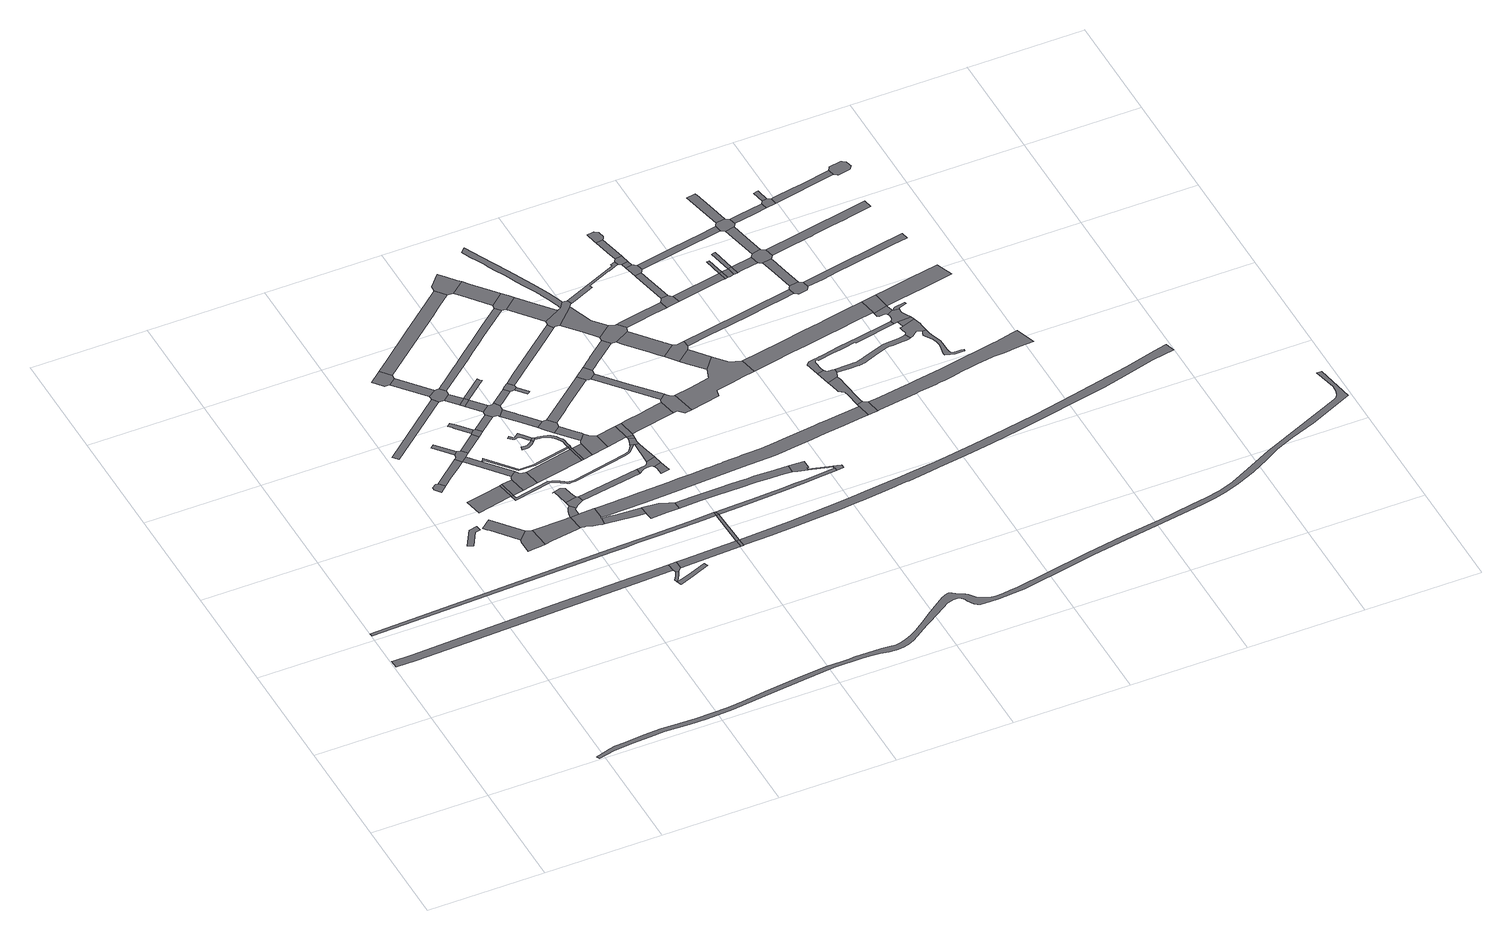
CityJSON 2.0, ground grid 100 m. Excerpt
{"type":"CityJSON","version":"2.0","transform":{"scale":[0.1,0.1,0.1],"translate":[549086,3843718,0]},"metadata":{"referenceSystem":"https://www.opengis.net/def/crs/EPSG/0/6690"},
"CityObjects":{
"road1":{"type":"Road","attributes":{"RoadStructureAttribute.sectionType":"1"},"geometry":[{"type":"MultiSurface","lod":"1","boundaries":[[[0,1,2,3,4,5,6,7,8,9,10,11,12,13,14]]]}]},
"road2":{"type":"Road","geometry":[{"type":"MultiSurface","lod":"1","boundaries":[[[15,16,17,18,19,20]]]}]},
"road3":{"type":"Road","attributes":{"RoadStructureAttribute.sectionType":"1"},"geometry":[{"type":"MultiSurface","lod":"1","boundaries":[[[21,22,23,24,25,26,27,28,29,30,31,32,33]]]}]},
"road4":{"type":"Road","geometry":[{"type":"MultiSurface","lod":"1","boundaries":[[[34,35,36,37,38,39]]]}]},
"road5":{"type":"Road","attributes":{"RoadStructureAttribute.sectionType":"1"},"geometry":[{"type":"MultiSurface","lod":"1","boundaries":[[[40,41,42,43,44,45]]]}]},
"road6":{"type":"Road","geometry":[{"type":"MultiSurface","lod":"1","boundaries":[[[46,45,44,47,48,49,50,51,52,53]]]}]},
"road7":{"type":"Road","attributes":{"RoadStructureAttribute.sectionType":"1"},"geometry":[{"type":"MultiSurface","lod":"1","boundaries":[[[54,39,38,55,56,57,58,59]]]}]},
"road8":{"type":"Road","attributes":{"RoadStructureAttribute.sectionType":"1"},"geometry":[{"type":"MultiSurface","lod":"1","boundaries":[[[60,61,62,63,64,65]]]}]},
"road9":{"type":"Road","attributes":{"RoadStructureAttribute.sectionType":"1"},"geometry":[{"type":"MultiSurface","lod":"1","boundaries":[[[66,67,68,69,70]]]}]},
"road10":{"type":"Road","geometry":[{"type":"MultiSurface","lod":"1","boundaries":[[[71,72,73,74]]]}]},
"road11":{"type":"Road","attributes":{"RoadStructureAttribute.sectionType":"1"},"geometry":[{"type":"MultiSurface","lod":"1","boundaries":[[[75,76,77,53,52,78,79,80,81,82,83]]]}]},
"road12":{"type":"Road","geometry":[{"type":"MultiSurface","lod":"1","boundaries":[[[84,60,65,85]]]}]},
"road13":{"type":"Road","geometry":[{"type":"MultiSurface","lod":"1","boundaries":[[[74,73,86,54,59,87,88,89]]]}]},
"road14":{"type":"Road","attributes":{"RoadStructureAttribute.sectionType":"1"},"geometry":[{"type":"MultiSurface","lod":"1","boundaries":[[[90,84,85,91,92]]]}]},
"road15":{"type":"Road","attributes":{"RoadStructureAttribute.sectionType":"1"},"geometry":[{"type":"MultiSurface","lod":"1","boundaries":[[[87,59,93,94,95,96]]]}]},
"road16":{"type":"Road","attributes":{"RoadStructureAttribute.sectionType":"1"},"geometry":[{"type":"MultiSurface","lod":"1","boundaries":[[[97,89,88,98]]]}]},
"road17":{"type":"Road","geometry":[{"type":"MultiSurface","lod":"1","boundaries":[[[99,100,101,102,103,104,105,106,107,108,109,110]]]}]},
"road18":{"type":"Road","geometry":[{"type":"MultiSurface","lod":"1","boundaries":[[[111,112,113,95,94,114,90,92,115,116]]]}]},
"road19":{"type":"Road","attributes":{"RoadStructureAttribute.sectionType":"1"},"geometry":[{"type":"MultiSurface","lod":"1","boundaries":[[[117,118,119,120,75,121,122,123,124]]]}]},
"road20":{"type":"Road","geometry":[{"type":"MultiSurface","lod":"1","boundaries":[[[125,126,127,121,75,83,128,129,130,131,132,133,134,135,136,137,138,139]]]}]},
"road21":{"type":"Road","geometry":[{"type":"MultiSurface","lod":"1","boundaries":[[[140,141,142,143,144,145,146,147]]]}]},
"road22":{"type":"Road","attributes":{"RoadStructureAttribute.sectionType":"1"},"geometry":[{"type":"MultiSurface","lod":"1","boundaries":[[[107,106,148,149]]]}]},
"road23":{"type":"Road","geometry":[{"type":"MultiSurface","lod":"1","boundaries":[[[150,147,146,97,98,151]]]}]},
"road24":{"type":"Road","geometry":[{"type":"MultiSurface","lod":"1","boundaries":[[[152,153,154,155,156,157,158]]]}]},
"road25":{"type":"Road","geometry":[{"type":"MultiSurface","lod":"1","boundaries":[[[159,160,161,162,163,164,165,166]]]}]},
"road26":{"type":"Road","geometry":[{"type":"MultiSurface","lod":"1","boundaries":[[[166,165,117,124,167,168,169]]]}]},
"road27":{"type":"Road","geometry":[{"type":"MultiSurface","lod":"1","boundaries":[[[170,0,14,171,152,158,172,173]]]}]},
"road28":{"type":"Road","geometry":[{"type":"MultiSurface","lod":"1","boundaries":[[[174,149,148,175,176,66,70,177,178,179,180,181,182,183,184,185]]]}]},
"road29":{"type":"Road","attributes":{"RoadStructureAttribute.sectionType":"1"},"geometry":[{"type":"MultiSurface","lod":"1","boundaries":[[[186,187,188,189,96,190,191,192,193,194,195,196]]]}]},
"road30":{"type":"Road","attributes":{"RoadStructureAttribute.sectionType":"1"},"geometry":[{"type":"MultiSurface","lod":"1","boundaries":[[[197,198,199,200,201,202,155,203]]]}]},
"road31":{"type":"Road","attributes":{"RoadStructureAttribute.sectionType":"1"},"geometry":[{"type":"MultiSurface","lod":"1","boundaries":[[[204,150,151,205]]]}]},
"road32":{"type":"Road","attributes":{"RoadStructureAttribute.sectionType":"1"},"geometry":[{"type":"MultiSurface","lod":"1","boundaries":[[[181,180,206,207]]]}]},
"road33":{"type":"Road","geometry":[{"type":"MultiSurface","lod":"1","boundaries":[[[207,206,208,209]]]}]},
"road34":{"type":"Road","attributes":{"RoadStructureAttribute.sectionType":"1"},"geometry":[{"type":"MultiSurface","lod":"1","boundaries":[[[210,211,212,116,115,213,214]]]}]},
"road35":{"type":"Road","attributes":{"RoadStructureAttribute.sectionType":"1"},"geometry":[{"type":"MultiSurface","lod":"1","boundaries":[[[215,216,136,135,217,218,219,220,221]]]}]},
"road36":{"type":"Road","geometry":[{"type":"MultiSurface","lod":"1","boundaries":[[[222,223,224,225,226,227,228,229,230,231]]]}]},
"road37":{"type":"Road","attributes":{"RoadStructureAttribute.sectionType":"1"},"geometry":[{"type":"MultiSurface","lod":"1","boundaries":[[[232,233,234,235,236,237,238,239,240,241,242,222,243]]]}]},
"road38":{"type":"Road","attributes":{"RoadStructureAttribute.sectionType":"1"},"geometry":[{"type":"MultiSurface","lod":"1","boundaries":[[[209,208,244,245]]]}]},
"road39":{"type":"Road","geometry":[{"type":"MultiSurface","lod":"1","boundaries":[[[246,247,248,249,250,251,252,253,254,255,256,257,258,259,260,261,85,65,262,263,264,265,266,267,268,269,270,271,272,273,274]]]}]},
"road40":{"type":"Road","geometry":[{"type":"MultiSurface","lod":"1","boundaries":[[[243,222,231,275,276]]]}]},
"road41":{"type":"Road","geometry":[{"type":"MultiSurface","lod":"1","boundaries":[[[277,278,279,280,281,245,244,282,283,204,205,284,285,286,287,288,289,290,291]]]}]},
"road42":{"type":"Road","attributes":{"RoadStructureAttribute.sectionType":"1"},"geometry":[{"type":"MultiSurface","lod":"1","boundaries":[[[292,293,294,207,209]]]}]},
"road43":{"type":"Road","attributes":{"RoadStructureAttribute.sectionType":"1"},"geometry":[{"type":"MultiSurface","lod":"1","boundaries":[[[295,169,168,296]]]}]},
"road44":{"type":"Road","attributes":{"RoadStructureAttribute.sectionType":"1"},"geometry":[{"type":"MultiSurface","lod":"1","boundaries":[[[297,298,299,300,301,302,303,304,305,306,276,275,307,308,309,310,311,312,313,314,315,316,317,196,318]]]}]},
"road45":{"type":"Road","attributes":{"RoadStructureAttribute.sectionType":"1"},"geometry":[{"type":"MultiSurface","lod":"1","boundaries":[[[319,320,321,170,173,322,323]]]}]},
"road46":{"type":"Road","attributes":{"RoadStructureAttribute.sectionType":"1"},"geometry":[{"type":"MultiSurface","lod":"1","boundaries":[[[324,325,326,327,328,288,287,329,330,331,332,333,334]]]}]},
"road47":{"type":"Road","geometry":[{"type":"MultiSurface","lod":"1","boundaries":[[[335,210,214,336]]]}]},
"road48":{"type":"Road","attributes":{"RoadStructureAttribute.sectionType":"1"},"geometry":[{"type":"MultiSurface","lod":"1","boundaries":[[[337,195,210,335]]]}]},
"road49":{"type":"Road","geometry":[{"type":"MultiSurface","lod":"1","boundaries":[[[318,196,195,337]]]}]},
"road50":{"type":"Road","attributes":{"RoadStructureAttribute.sectionType":"1"},"geometry":[{"type":"MultiSurface","lod":"1","boundaries":[[[338,339,277,291,340,341,342]]]}]},
"road51":{"type":"Road","attributes":{"RoadStructureAttribute.sectionType":"1"},"geometry":[{"type":"MultiSurface","lod":"1","boundaries":[[[343,344,345,346,99,110,347,348,349,350]]]}]},
"road52":{"type":"Road","geometry":[{"type":"MultiSurface","lod":"1","boundaries":[[[351,352,353,354,355,221,220,356,357,358,359]]]}]},
"road53":{"type":"Road","attributes":{"RoadStructureAttribute.sectionType":"1"},"geometry":[{"type":"MultiSurface","lod":"1","boundaries":[[[360,335,336,361]]]}]},
"road54":{"type":"Road","geometry":[{"type":"MultiSurface","lod":"1","boundaries":[[[334,333,362,363,364,365,366]]]}]},
"road55":{"type":"Road","attributes":{"RoadStructureAttribute.sectionType":"1"},"geometry":[{"type":"MultiSurface","lod":"1","boundaries":[[[367,368,364,363,369,370,371]]]}]},
"road56":{"type":"Road","geometry":[{"type":"MultiSurface","lod":"1","boundaries":[[[372,373,338,342,374,375,376,377,378,379]]]}]},
"road57":{"type":"Road","geometry":[{"type":"MultiSurface","lod":"1","boundaries":[[[380,381,371,370,382,360,361,383,384,385]]]}]},
"road58":{"type":"Road","geometry":[{"type":"MultiSurface","lod":"1","boundaries":[[[386,387,388,377,376]]]}]},
"road59":{"type":"Road","attributes":{"RoadStructureAttribute.sectionType":"1"},"geometry":[{"type":"MultiSurface","lod":"1","boundaries":[[[389,390,391,392,393,394,395,396,397,185,184,398,399,400,401,402,403]]]}]},
"road60":{"type":"Road","geometry":[{"type":"MultiSurface","lod":"1","boundaries":[[[404,319,323,405]]]}]},
"road61":{"type":"Road","attributes":{"RoadStructureAttribute.sectionType":"1"},"geometry":[{"type":"MultiSurface","lod":"1","boundaries":[[[406,33,319,404]]]}]},
"road62":{"type":"Road","geometry":[{"type":"MultiSurface","lod":"1","boundaries":[[[407,408,409,410,411,295,296,412,413,414,415,416,417,418,419,420,421,422]]]}]},
"road63":{"type":"Road","geometry":[{"type":"MultiSurface","lod":"1","boundaries":[[[423,21,33,406]]]}]},
"road64":{"type":"Road","attributes":{"RoadStructureAttribute.sectionType":"1"},"geometry":[{"type":"MultiSurface","lod":"1","boundaries":[[[424,385,384,425]]]}]},
"road65":{"type":"Road","attributes":{"RoadStructureAttribute.sectionType":"1"},"geometry":[{"type":"MultiSurface","lod":"1","boundaries":[[[426,427,428,366,365,429,430,431,432]]]}]},
"road66":{"type":"Road","geometry":[{"type":"MultiSurface","lod":"1","boundaries":[[[433,434,435,422,421]]]}]},
"road67":{"type":"Road","attributes":{"RoadStructureAttribute.sectionType":"1"},"geometry":[{"type":"MultiSurface","lod":"1","boundaries":[[[436,437,438,408,407]]]}]},
"road68":{"type":"Road","geometry":[{"type":"MultiSurface","lod":"1","boundaries":[[[439,440,441,246,274,442,438,437,443,444]]]}]},
"road69":{"type":"Road","attributes":{"RoadStructureAttribute.sectionType":"1"},"geometry":[{"type":"MultiSurface","lod":"1","boundaries":[[[425,439,444,445]]]}]},
"road70":{"type":"Road","geometry":[{"type":"MultiSurface","lod":"1","boundaries":[[[446,424,425,445,447]]]}]},
"road71":{"type":"Road","attributes":{"RoadStructureAttribute.sectionType":"1"},"geometry":[{"type":"MultiSurface","lod":"1","boundaries":[[[448,449,450,372,379,451,452,453,454,455]]]}]},
"road72":{"type":"Road","geometry":[{"type":"MultiSurface","lod":"1","boundaries":[[[456,457,458,459,343,350,460,461]]]}]},
"road73":{"type":"Road","attributes":{"RoadStructureAttribute.sectionType":"1"},"geometry":[{"type":"MultiSurface","lod":"1","boundaries":[[[462,463,464,465,466,467,468,469,470,359,358,471,472,473,474,475,476,477,478]]]}]},
"road74":{"type":"Road","geometry":[{"type":"MultiSurface","lod":"1","boundaries":[[[479,426,432,480,481,482,483]]]}]},
"road75":{"type":"Road","attributes":{"RoadStructureAttribute.sectionType":"1"},"geometry":[{"type":"MultiSurface","lod":"1","boundaries":[[[484,485,486,487,446,447,488,489]]]}]},
"road76":{"type":"Road","attributes":{"RoadStructureAttribute.sectionType":"1"},"geometry":[{"type":"MultiSurface","lod":"1","boundaries":[[[490,491,492,461,460,493,494,495]]]}]},
"road77":{"type":"Road","geometry":[{"type":"MultiSurface","lod":"1","boundaries":[[[496,495,494,497,389,403,498,499,500]]]}]},
"road78":{"type":"Road","attributes":{"RoadStructureAttribute.sectionType":"1"},"geometry":[{"type":"MultiSurface","lod":"1","boundaries":[[[501,502,503,504,505,506,507,508,509,510,511,512,513,514,515,516,517,518,519,520,521,522,523,524,525,526,527,125,139,528,529,530,531,532,533,534,535,536,537,538,539,540,541,542]]]}]},
"road79":{"type":"Road","attributes":{"RoadStructureAttribute.sectionType":"1"},"geometry":[{"type":"MultiSurface","lod":"1","boundaries":[[[543,482,481,544,545,546]]]}]},
"road80":{"type":"Road","attributes":{"RoadStructureAttribute.sectionType":"1"},"geometry":[{"type":"MultiSurface","lod":"1","boundaries":[[[547,548,549,550,551,552,553,554,555,423,406,556,557,558,559,560,561,562,563]]]}]},
"road81":{"type":"Road","attributes":{"RoadStructureAttribute.sectionType":"1"},"geometry":[{"type":"MultiSurface","lod":"1","boundaries":[[[564,500,499,565,566,567]]]}]},
"road82":{"type":"Road","attributes":{"RoadStructureAttribute.sectionType":"1"},"geometry":[{"type":"MultiSurface","lod":"1","boundaries":[[[568,569,570,571,572,479,483,573,574,575,576,577]]]}]},
"road83":{"type":"Road","geometry":[{"type":"MultiSurface","lod":"1","boundaries":[[[578,579,580,546,545,581,484,489,582,583,584,585]]]}]},
"road84":{"type":"Road","geometry":[{"type":"MultiSurface","lod":"1","boundaries":[[[586,587,567,566,588,448,455,589,590,591,592,593,594,595]]]}]},
"road85":{"type":"Road","attributes":{"RoadStructureAttribute.sectionType":"1"},"geometry":[{"type":"MultiSurface","lod":"1","boundaries":[[[596,597,598,599,600,601,602,603,604,605,606,607,608,609,610,611,612,613,614,615,616,617,618,619,587,586]]]}]},
"road86":{"type":"Road","attributes":{"RoadStructureAttribute.sectionType":"1"},"geometry":[{"type":"MultiSurface","lod":"1","boundaries":[[[620,621,592,591,622,623,624]]]}]},
"road87":{"type":"Road","geometry":[{"type":"MultiSurface","lod":"1","boundaries":[[[625,478,477,626,627,628,629,630,631]]]}]},
"road88":{"type":"Road","geometry":[{"type":"MultiSurface","lod":"1","boundaries":[[[632,624,623,633,568,577,634,635,636,637,638]]]}]},
"road89":{"type":"Road","attributes":{"RoadStructureAttribute.sectionType":"1"},"geometry":[{"type":"MultiSurface","lod":"1","boundaries":[[[639,640,641,642,643,636,635,644,645,646,647,648,649,650]]]}]},
"road90":{"type":"Road","attributes":{"RoadStructureAttribute.sectionType":"1"},"geometry":[{"type":"MultiSurface","lod":"1","boundaries":[[[628,627,651,652]]]}]},
"road91":{"type":"Road","attributes":{"RoadStructureAttribute.sectionType":"1"},"geometry":[{"type":"MultiSurface","lod":"1","boundaries":[[[653,654,655,656,657,658,659,660,661,662,663,664,665,666,667,668,669,670,671,672,673,674,675,676,677,678,679,680,681,682,683,684,685,686,687,688,689,690,691,692,693,694,695,696,697,698,699,700,701,702,703,704,705,706,707,708,709,710,711,712,713,714,715,716,717,718,719,720,721,722,723,724,725,726,727,728,729,730,731,732,733,734,735,736,737,738,739,740,741,742,743,744,745,746,747,748,749,750,751,752,753,754,755,756,757,758,759,760,761,762,763,764,765,766,767,768,769,770,771,772,773,774]]]}]},
"road92":{"type":"Road","geometry":[{"type":"MultiSurface","lod":"1","boundaries":[[[775,776,777,778,779,585,584,780,781,782,783,784,785,786]]]}]},
"road93":{"type":"Road","geometry":[{"type":"MultiSurface","lod":"1","boundaries":[[[787,650,649,788,789,790,791]]]}]},
"road94":{"type":"Road","geometry":[{"type":"MultiSurface","lod":"1","boundaries":[[[792,793,652,651,794,795,547,563,796,797]]]}]},
"road95":{"type":"Road","attributes":{"RoadStructureAttribute.sectionType":"1"},"geometry":[{"type":"MultiSurface","lod":"1","boundaries":[[[798,789,788,799,777,776]]]}]},
"road96":{"type":"Road","attributes":{"RoadStructureAttribute.sectionType":"1"},"geometry":[{"type":"MultiSurface","lod":"1","boundaries":[[[800,801,802,595,594,803,804,805,806,807,808]]]}]},
"road97":{"type":"Road","attributes":{"RoadStructureAttribute.sectionType":"1"},"geometry":[{"type":"MultiSurface","lod":"1","boundaries":[[[809,810,811,638,637,812,813,814,815]]]}]},
"road98":{"type":"Road","geometry":[{"type":"MultiSurface","lod":"1","boundaries":[[[816,817,818,819,809,815,820,821,822]]]}]},
"road99":{"type":"Road","attributes":{"RoadStructureAttribute.sectionType":"1"},"geometry":[{"type":"MultiSurface","lod":"1","boundaries":[[[823,824,825,818,817]]]}]},
"road100":{"type":"Road","geometry":[{"type":"MultiSurface","lod":"1","boundaries":[[[826,827,828,829,830,800,808,831,832,833]]]}]},
"road101":{"type":"Road","attributes":{"RoadStructureAttribute.sectionType":"1"},"geometry":[{"type":"MultiSurface","lod":"1","boundaries":[[[833,832,834,835]]]}]},
"road102":{"type":"Road","geometry":[{"type":"MultiSurface","lod":"1","boundaries":[[[836,837,835,834,824,823,838,839,840,841]]]}]},
"road103":{"type":"Road","attributes":{"RoadStructureAttribute.sectionType":"1"},"geometry":[{"type":"MultiSurface","lod":"1","boundaries":[[[842,843,844,829,828]]]}]},
"road104":{"type":"Road","geometry":[{"type":"MultiSurface","lod":"1","boundaries":[[[845,846,847,843,842,848,849,850,851]]]}]},
"road105":{"type":"Road","attributes":{"RoadStructureAttribute.sectionType":"1"},"geometry":[{"type":"MultiSurface","lod":"1","boundaries":[[[852,853,854,791,790,855,856,857,858,859,860,861]]]}]},
"road106":{"type":"Road","attributes":{"RoadStructureAttribute.sectionType":"1"},"geometry":[{"type":"MultiSurface","lod":"1","boundaries":[[[862,822,821,863,864,865,866]]]}]},
"road107":{"type":"Road","attributes":{"RoadStructureAttribute.sectionType":"1"},"geometry":[{"type":"MultiSurface","lod":"1","boundaries":[[[867,868,869,870,871,872,873,874,875,876,877,878,879,880,881]]]}]},
"road108":{"type":"Road","geometry":[{"type":"MultiSurface","lod":"1","boundaries":[[[881,880,501,542,882,883]]]}]},
"road109":{"type":"Road","geometry":[{"type":"MultiSurface","lod":"1","boundaries":[[[884,885,886,887,888,874,873,889,890]]]}]},
"road110":{"type":"Road","attributes":{"RoadStructureAttribute.sectionType":"1"},"geometry":[{"type":"MultiSurface","lod":"1","boundaries":[[[891,892,893,894,841,840,895]]]}]},
"road111":{"type":"Road","attributes":{"RoadStructureAttribute.sectionType":"1"},"geometry":[{"type":"MultiSurface","lod":"1","boundaries":[[[896,897,898,899,900,901,902,903,904,905,906,907,908,909,910,911,912,913,914,404,405,915,916,917,918,919,920,921,922,923,924,925,926,927,928,929,930,931,932,933,934,935,936,937,938]]]}]},
"road112":{"type":"Road","attributes":{"RoadStructureAttribute.sectionType":"1"},"geometry":[{"type":"MultiSurface","lod":"1","boundaries":[[[939,940,941,942,943,944,945,786,785,946,947,948,949,950,951,952,953,954]]]}]},
"road113":{"type":"Road","geometry":[{"type":"MultiSurface","lod":"1","boundaries":[[[955,862,866,956]]]}]},
"road114":{"type":"Road","geometry":[{"type":"MultiSurface","lod":"1","boundaries":[[[957,958,959,960,862,955]]]}]},
"road115":{"type":"Road","attributes":{"RoadStructureAttribute.sectionType":"1"},"geometry":[{"type":"MultiSurface","lod":"1","boundaries":[[[961,962,963,955,956,964,965]]]}]},
"road116":{"type":"Road","geometry":[{"type":"MultiSurface","lod":"1","boundaries":[[[966,961,965,967]]]}]},
"road117":{"type":"Road","geometry":[{"type":"MultiSurface","lod":"1","boundaries":[[[968,969,970,961,966]]]}]},
"road118":{"type":"Road","attributes":{"RoadStructureAttribute.sectionType":"1"},"geometry":[{"type":"MultiSurface","lod":"1","boundaries":[[[971,972,973,974,975,976,977,978,979,980,981,982,888,887,983,984,985,986,987,988,989,990,991,992,993,994,995]]]}]},
"road119":{"type":"Road","attributes":{"RoadStructureAttribute.sectionType":"1"},"geometry":[{"type":"MultiSurface","lod":"1","boundaries":[[[996,997,966,967,998,999,1000]]]}]},
"road120":{"type":"Road","attributes":{"RoadStructureAttribute.sectionType":"1"},"geometry":[{"type":"MultiSurface","lod":"1","boundaries":[[[1001,1002,1003,1004,1005,1006,1007,1008,1009,1010,1011,1012,1013,1014,1015,1016,1017,1018,890,889,1019,1020,1021,1022,1023,1024,1025,1026,1027,1028,1029,1030,1031,1032,1033,1034,1035,1036,1037,1038,1039]]]}]},
"road121":{"type":"Road","geometry":[{"type":"MultiSurface","lod":"1","boundaries":[[[1040,1041,1042,1043,1044,852,861,1045,1046,1047,1048,1049,1050,1051,1052,1053]]]}]},
"road122":{"type":"Road","attributes":{"RoadStructureAttribute.sectionType":"1"},"geometry":[{"type":"MultiSurface","lod":"1","boundaries":[[[1054,1055,1056,1057,1058,1042,1041]]]}]},
"road123":{"type":"Road","geometry":[{"type":"MultiSurface","lod":"1","boundaries":[[[1059,1060,1061,1062,996,1000,1063,1064,1057,1056,1065,1066,1067]]]}]},
"road124":{"type":"Road","attributes":{"RoadStructureAttribute.sectionType":"1"},"geometry":[{"type":"MultiSurface","lod":"1","boundaries":[[[1068,1069,1070,1061,1060]]]}]},
"road125":{"type":"Road","geometry":[{"type":"MultiSurface","lod":"1","boundaries":[[[1071,1072,1073,1074,1075,891,895,1076,1077,1070,1069,1078,1079,1080]]]}]},
"road126":{"type":"Road","attributes":{"RoadStructureAttribute.sectionType":"1"},"geometry":[{"type":"MultiSurface","lod":"1","boundaries":[[[1081,1082,1083,1084,1073,1072]]]}]},
"road127":{"type":"Road","attributes":{"RoadStructureAttribute.sectionType":"1"},"geometry":[{"type":"MultiSurface","lod":"1","boundaries":[[[1085,1086,1087,1088,1089,1090,1091,1092,1093,1094,1095,1096,1097,1098,883,882,1099,1100,1101,1102,1103,1104,1105,1106,1107,1108,1109,1110,1111,1112,1113,1114,1115,1116,1117,1118,1119,1120,1121]]]}]},
"road128":{"type":"Road","attributes":{"RoadStructureAttribute.sectionType":"1"},"geometry":[{"type":"MultiSurface","lod":"1","boundaries":[[[1122,1123,1124,1125,1126,1127,1128,1129,1130,1131,1132]]]}]},
"road129":{"type":"Road","attributes":{"RoadStructureAttribute.sectionType":"1"},"geometry":[{"type":"MultiSurface","lod":"1","boundaries":[[[1133,1134,1080,1079,1135,1136,1137]]]}]},
"road130":{"type":"Road","geometry":[{"type":"MultiSurface","lod":"1","boundaries":[[[1138,1139,939,954,1124,1123]]]}]},
"road131":{"type":"Road","geometry":[{"type":"MultiSurface","lod":"1","boundaries":[[[1140,1141,1142,1143,1144,1145,1146,1147,1148,1001,1039,1149,1150,1151,1152,1153]]]}]},
"road132":{"type":"Road","attributes":{"RoadStructureAttribute.sectionType":"1"},"geometry":[{"type":"MultiSurface","lod":"1","boundaries":[[[1154,1155,1144,1143]]]}]},
"road133":{"type":"Road","geometry":[{"type":"MultiSurface","lod":"1","boundaries":[[[1132,1131,1156,1157,1158,1159,971,995,1155,1154,1160,1161,1162,1163,1164]]]}]},
"road134":{"type":"Road","attributes":{"RoadStructureAttribute.sectionType":"1"},"geometry":[{"type":"MultiSurface","lod":"1","boundaries":[[[1165,1166,1167,1168,1169,1170,1171,1172,1173,1174,1175,1176,1177,1178,1179,1180,1181,1182,1183,1184,1185,1186,1187,1188,1189,1190,1191,1192,1193,1194,1153,1152]]]}]},
"road135":{"type":"Road","geometry":[{"type":"MultiSurface","lod":"1","boundaries":[[[1195,1196,1197,1198,1199,1164,1163]]]}]},
"road136":{"type":"Road","geometry":[{"type":"MultiSurface","lod":"1","boundaries":[[[1200,1201,1133,1137,1202,1203]]]}]},
"road137":{"type":"Road","geometry":[{"type":"MultiSurface","lod":"1","boundaries":[[[1204,1205,1201,1200]]]}]},
"road138":{"type":"Road","attributes":{"RoadStructureAttribute.sectionType":"1"},"geometry":[{"type":"MultiSurface","lod":"1","boundaries":[[[1206,1207,1208,1209,1210,1053,1052,1211,1212,1213,1214,1215,1216,1217,1218]]]}]},
"road139":{"type":"Road","attributes":{"RoadStructureAttribute.sectionType":"1"},"geometry":[{"type":"MultiSurface","lod":"1","boundaries":[[[1219,1220,1221,1222,1067,1066,1223,1224,1225,1226,1227,1228,1229,1230,1231]]]}]},
"road140":{"type":"Road","attributes":{"RoadStructureAttribute.sectionType":"1"},"geometry":[{"type":"MultiSurface","lod":"1","boundaries":[[[1232,1233,1234,1138,1123,1235,1236,1237]]]}]},
"road141":{"type":"Road","attributes":{"RoadStructureAttribute.sectionType":"1"},"geometry":[{"type":"MultiSurface","lod":"1","boundaries":[[[1238,1239,1240,1241,1203,1202,1242]]]}]},
"road142":{"type":"Road","geometry":[{"type":"MultiSurface","lod":"1","boundaries":[[[1243,1244,1245,1246,1247,1238,1242,1248,1249,1250,1251,1252,1253,1254]]]}]}
},
"vertices":[
[2415,1804,0],[2253,1798,0],[2098,1792,0],[1499,1772,0],[796,1746,0],[187,1721,0],[19,1720,0],[14,1720,0],[16,1645,0],[189,1646,0],[799,1671,0],[1502,1697,0],[2099,1720,0],[2392,1730,0],[2418,1729,0],
[1285,2847,0],[1213,2829,0],[1121,2676,0],[1164,2652,0],[1242,2788,0],[1293,2800,0],
[2994,2197,0],[2782,2187,0],[2459,2174,0],[2095,2163,0],[6,2082,0],[9,2053,0],[2095,2128,0],[2200,2129,0],[2322,2135,0],[2505,2142,0],[2705,2147,0],[2890,2156,0],[2995,2160,0],
[1215,3423,0],[1174,3398,0],[1174,3372,0],[1214,3323,0],[1273,3373,0],[1233,3421,0],
[1401,2876,0],[1318,2807,0],[1342,2777,0],[1348,2770,0],[1521,2559,0],[1598,2640,0],
[1605,2637,0],[1512,2537,0],[1513,2414,0],[1543,2416,0],[1554,2417,0],[1626,2425,0],[1668,2432,0],[1647,2617,0],
[1472,3621,0],[1292,3388,0],[1342,3430,0],[1458,3527,0],[1488,3552,0],[1513,3572,0],
[1650,3195,0],[1484,3159,0],[1340,3128,0],[1372,2980,0],[1653,3040,0],[1673,3044,0],
[1616,4324,0],[1050,3852,0],[1089,3806,0],[1372,4042,0],[1653,4276,0],
[1396,3848,0],[1366,3818,0],[1495,3667,0],[1522,3697,0],
[1977,2631,0],[1959,2630,0],[1941,2629,0],[1730,2442,0],[1912,2472,0],[1955,2479,0],[1957,2479,0],[1972,2482,0],[1991,2485,0],
[1670,3200,0],[1692,3049,0],
[1493,3638,0],[1560,3612,0],[1597,3642,0],[1556,3691,0],
[1762,3219,0],[1704,3051,0],[1788,3069,0],
[1528,3555,0],[1778,3255,0],[1824,3293,0],[1649,3505,0],
[1716,3824,0],[1756,3776,0],
[1395,4794,0],[1352,4759,0],[1317,4729,0],[1288,4705,0],[1358,4621,0],[1366,4621,0],[1371,4620,0],[1399,4619,0],[1461,4670,0],[1464,4697,0],[1465,4703,0],[1465,4710,0],
[1896,3246,0],[1856,3254,0],[1851,3260,0],[1773,3245,0],[1921,3098,0],[1899,3247,0],
[2029,2752,0],[2009,2730,0],[1994,2702,0],[1987,2674,0],[2054,2634,0],[2052,2634,0],[2052,2698,0],[2066,2710,0],
[2188,2640,0],[2138,2638,0],[2090,2635,0],[2012,2487,0],[2021,2485,0],[2029,2483,0],[2036,2481,0],[2092,2461,0],[2132,2453,0],[2166,2448,0],[2179,2446,0],[2189,2511,0],[2184,2516,0],[2184,2519,0],[2191,2524,0],
[1656,3975,0],[1621,4015,0],[1607,4003,0],[1592,3990,0],[1615,3962,0],[1625,3949,0],[1716,3839,0],[1748,3867,0],
[1616,4366,0],[1682,4412,0],
[1767,3867,0],[1808,3819,0],
[2428,1705,0],[2412,1665,0],[2383,1622,0],[2390,1594,0],[2412,1623,0],[2434,1664,0],[2451,1692,0],
[2113,2841,0],[2102,2883,0],[2089,2945,0],[2056,2966,0],[1979,2944,0],[1997,2942,0],[2021,2798,0],[2123,2823,0],
[2089,2730,0],[2151,2766,0],[2136,2818,0],
[2484,1806,0],[2427,1721,0],[2464,1714,0],[2487,1732,0],
[1718,4409,0],[1616,4354,0],[1617,4325,0],[1656,4276,0],[1685,4275,0],[1694,4275,0],[1696,4273,0],[1757,4324,0],[1757,4326,0],[1760,4363,0],[1760,4366,0],[1720,4411,0],
[2083,3323,0],[1996,3302,0],[1868,3303,0],[1669,3538,0],[1664,3511,0],[1674,3506,0],[1858,3290,0],[1996,3287,0],[2083,3307,0],[2318,3357,0],[2315,3372,0],
[2415,1558,0],[2541,1606,0],[2684,1668,0],[2671,1700,0],[2576,1662,0],[2487,1628,0],[2403,1554,0],
[1908,3984,0],[1949,3937,0],
[1781,4175,0],[1841,4227,0],
[1810,4141,0],[1870,4194,0],
[2322,3339,0],[2254,3324,0],[2083,3288,0],[2085,3133,0],[2344,3188,0],
[2304,2504,0],[2261,2507,0],[2193,2445,0],[2397,2424,0],[2447,2419,0],[2524,2417,0],[2516,2490,0],
[2093,3565,0],[2081,3548,0],[2046,3527,0],[2031,3525,0],[1994,3529,0],[1986,3497,0],[2029,3495,0],[2046,3497,0],[2081,3518,0],[2108,3543,0],
[2080,3630,0],[2037,3682,0],[1992,3644,0],[1960,3680,0],[1945,3666,0],[1973,3634,0],[1988,3632,0],[2013,3634,0],[2030,3637,0],[2040,3632,0],[2081,3580,0],[2113,3585,0],
[1912,4024,0],[1973,4074,0],
[2757,3188,0],[2752,3174,0],[2735,3149,0],[2715,3122,0],[2700,3114,0],[2670,3106,0],[2191,3004,0],[2174,3004,0],[2156,3006,0],[2149,3006,0],[2086,3043,0],[2053,3062,0],[2036,3070,0],[2013,3077,0],[2003,3078,0],[1701,3014,0],[1686,2990,0],[2009,3060,0],[2011,3060,0],[2041,3050,0],[2086,3023,0],[2129,2996,0],[2146,2986,0],[2164,2986,0],[2194,2989,0],[2673,3091,0],[2705,3101,0],[2725,3112,0],[2782,3175,0],
[2126,3561,0],[2131,3581,0],
[2025,4080,0],[2014,4071,0],[2012,4069,0],[1986,4072,0],[1974,4073,0],[1911,4022,0],[1908,3986,0],[1951,3938,0],[1990,3936,0],[2001,3923,0],[2001,3922,0],[2053,3985,0],[2053,3995,0],[2056,4022,0],[2056,4026,0],
[2060,4355,0],[2046,4371,0],[2033,4387,0],
[2678,2907,0],[2683,2856,0],
[2332,3420,0],[2329,3453,0],[2322,3473,0],[2304,3497,0],[2291,3520,0],[2276,3537,0],[2256,3552,0],[2236,3562,0],[2208,3571,0],[2161,3581,0],[2148,3561,0],[2168,3558,0],[2193,3554,0],[2216,3546,0],[2238,3537,0],[2256,3522,0],[2271,3505,0],[2286,3485,0],[2302,3460,0],[2309,3440,0],[2312,3415,0],[2336,3374,0],
[3006,1828,0],[2831,1821,0],[2561,1809,0],[2765,1742,0],[3010,1756,0],
[2214,3792,0],[2160,3857,0],[2141,3880,0],[2119,3906,0],[2077,3957,0],[2058,3855,0],[2078,3831,0],[2089,3817,0],[2099,3806,0],[2205,3676,0],[2268,3727,0],
[2338,3342,0],[2364,3192,0],
[2337,3360,0],
[2161,4194,0],[2075,4122,0],[2076,4043,0],[2083,4049,0],[2200,4147,0],
[2184,5452,0],[2063,5350,0],[1792,5125,0],[1508,4889,0],[2064,5208,0],[2072,5216,0],[2141,5274,0],[2255,5367,0],
[2734,2447,0],[2678,2471,0],[2659,2479,0],[2524,2489,0],[2518,2490,0],[2529,2345,0],[2673,2354,0],[2775,2360,0],[2774,2430,0],
[2424,3361,0],[2447,3210,0],
[2234,3640,0],[2295,3567,0],[2358,3619,0],[2360,3662,0],[2306,3724,0],
[2480,3472,0],[2448,3510,0],[2369,3478,0],[2437,3396,0],[2489,3460,0],
[2220,4243,0],[2181,4211,0],[2216,4148,0],[2236,4149,0],[2237,4149,0],[2260,4169,0],[2260,4181,0],[2259,4195,0],
[2534,3407,0],[2517,3427,0],[2429,3375,0],[2574,3237,0],[2594,3241,0],[2571,3392,0],
[2308,4060,0],[2321,4070,0],[2333,4080,0],
[2510,5069,0],[2342,4930,0],[2196,4808,0],[2069,4702,0],[2011,4653,0],[1956,4608,0],[1932,4587,0],[1799,4477,0],[1757,4442,0],[2070,4623,0],[2134,4677,0],[2216,4746,0],[2299,4815,0],[2416,4912,0],[2550,5023,0],
[3030,1829,0],[3034,1757,0],
[3019,2161,0],
[2865,2977,0],[2787,2952,0],[2779,2935,0],[2769,2925,0],[2752,2919,0],[2711,2874,0],[2726,2883,0],[2736,2888,0],[2752,2892,0],[2774,2895,0],[2788,2894,0],[2796,2893,0],[2805,2890,0],[2813,2884,0],[2816,2880,0],[2882,2901,0],
[3009,2197,0],
[2750,3430,0],[2772,3280,0],
[2731,4075,0],[2654,4011,0],[2590,3958,0],[2475,3757,0],[2508,3784,0],[2537,3808,0],[2782,4013,0],
[2824,2848,0],[2829,2785,0],[2904,2799,0],
[2835,3115,0],[2826,3174,0],[2794,3167,0],
[2776,3260,0],[2771,3232,0],[2762,3202,0],[2792,3180,0],[2822,3200,0],[2824,3245,0],
[2826,3276,0],
[2804,3442,0],[2826,3292,0],
[2791,4717,0],[2565,4530,0],[2311,4319,0],[2342,4264,0],[2479,4376,0],[2612,4488,0],[2737,4592,0],[2822,4663,0],
[2394,5487,0],[2335,5559,0],[2288,5616,0],[2187,5500,0],[2304,5362,0],[2419,5458,0],
[3594,2440,0],[3517,2442,0],[3456,2444,0],[3407,2441,0],[3332,2443,0],[3254,2442,0],[3152,2441,0],[3024,2440,0],[2934,2436,0],[2955,2364,0],[3095,2368,0],[3310,2370,0],[3437,2371,0],[3525,2367,0],[3677,2366,0],[3742,2362,0],[3745,2434,0],
[2823,4151,0],[2808,4008,0],[2820,4006,0],[2870,4050,0],[2874,4089,0],
[3188,3524,0],[3047,3494,0],[3000,3484,0],[2854,3452,0],[2891,3306,0],[3220,3376,0],
[2576,5268,0],[2486,5377,0],[2457,5411,0],[2342,5316,0],[2516,5106,0],[2631,5203,0],
[2670,5155,0],[2510,5071,0],[2551,5024,0],[2589,5019,0],[2704,5114,0],
[4538,2823,0],[4228,2784,0],[4179,2778,0],[4135,2773,0],[4005,2756,0],[3878,2740,0],[3765,2725,0],[3680,2713,0],[3636,2711,0],[3533,2706,0],[3482,2703,0],[3456,2701,0],[3403,2699,0],[3315,2693,0],[3302,2692,0],[3268,2690,0],[3206,2687,0],[3175,2685,0],[3038,2677,0],[2933,2672,0],[2833,2666,0],[2694,2660,0],[2581,2655,0],[2478,2651,0],[2399,2648,0],[2355,2647,0],[2216,2641,0],[2261,2525,0],[2561,2533,0],[2876,2548,0],[2994,2552,0],[3425,2576,0],[3709,2591,0],[3804,2604,0],[3884,2614,0],[3980,2627,0],[4044,2635,0],[4112,2643,0],[4196,2654,0],[4338,2672,0],[4469,2689,0],[4557,2700,0],
[3045,3843,0],[2995,3800,0],[3199,3561,0],[3249,3603,0],
[4053,2258,0],[3891,2246,0],[3788,2237,0],[3696,2231,0],[3599,2226,0],[3524,2220,0],[3416,2216,0],[3321,2210,0],[3206,2204,0],[3044,2163,0],[3204,2169,0],[3337,2175,0],[3467,2184,0],[3624,2193,0],[3784,2202,0],[3941,2216,0],[4056,2227,0],
[2820,4975,0],[2705,4879,0],[2802,4761,0],[2937,4835,0],
[3091,4373,0],[2922,4233,0],[2918,4230,0],[2854,4177,0],[2848,4171,0],[2899,4110,0],[2952,4154,0],[2973,4171,0],[3009,4201,0],[3141,4311,0],
[3282,3565,0],[3274,3573,0],[3264,3585,0],[3197,3552,0],[3258,3384,0],[3302,3334,0],[3362,3347,0],[3318,3552,0],
[3012,4910,0],[2971,4849,0],[2799,4724,0],[2838,4676,0],[2839,4676,0],[2876,4673,0],[3040,4830,0],[3054,4855,0],[3071,4863,0],[3053,4904,0],
[2997,4953,0],[2961,5051,0],[2895,5195,0],[2789,5420,0],[2679,5651,0],[2610,5800,0],[2568,5762,0],[2604,5683,0],[2636,5618,0],[2660,5566,0],[2683,5516,0],[2712,5456,0],[2742,5391,0],[2765,5341,0],[2797,5271,0],[2833,5195,0],[2865,5127,0],[2897,5058,0],[2902,5046,0],[2927,4980,0],[2944,4933,0],[2958,4896,0],[2964,4878,0],[2968,4865,0],
[3117,4621,0],[3043,4824,0],[3002,4523,0],[3094,4412,0],[3212,4505,0],
[3787,2432,0],[3782,2350,0],[3861,2327,0],[3865,2341,0],[3862,2351,0],[3877,2353,0],[3880,2430,0],
[3252,4488,0],[3092,4374,0],[3143,4311,0],[3181,4307,0],[3313,4383,0],[3328,4423,0],[3275,4493,0],
[3521,4132,0],[3516,4137,0],[3495,4164,0],[3464,4201,0],[3422,4252,0],[3220,4260,0],[3348,4105,0],[3367,4083,0],[3401,4042,0],[3409,4032,0],[3439,3995,0],[3555,4090,0],
[4051,2273,0],[4054,2285,0],
[7872,1640,0],[7913,1441,0],[7910,1382,0],[7897,1344,0],[7880,1317,0],[7854,1302,0],[7460,1130,0],[7141,987,0],[6906,865,0],[6737,780,0],[6598,733,0],[6479,706,0],[6339,680,0],[6041,630,0],[5709,584,0],[5372,525,0],[4980,452,0],[4722,404,0],[4657,396,0],[4587,385,0],[4524,382,0],[4487,383,0],[4454,393,0],[4413,415,0],[4378,440,0],[4338,491,0],[4322,506,0],[4301,516,0],[4286,521,0],[4266,529,0],[4252,544,0],[4232,559,0],[4223,563,0],[4211,568,0],[4194,568,0],[4171,560,0],[4136,540,0],[4117,528,0],[4078,503,0],[3960,414,0],[3905,372,0],[3793,289,0],[3734,253,0],[3662,223,0],[3620,210,0],[3585,205,0],[3547,206,0],[3468,215,0],[3357,220,0],[3232,217,0],[3193,215,0],[3128,214,0],[2990,211,0],[2714,184,0],[2445,156,0],[2237,128,0],[2105,113,0],[1955,107,0],[1830,107,0],[1688,111,0],[1526,114,0],[1381,106,0],[1216,90,0],[1128,87,0],[1079,76,0],[948,36,0],[958,8,0],[1103,42,0],[1271,57,0],[1419,67,0],[1545,74,0],[1754,65,0],[1904,65,0],[2132,73,0],[2475,115,0],[2769,148,0],[3041,174,0],[3107,175,0],[3212,176,0],[3276,177,0],[3366,177,0],[3430,166,0],[3501,156,0],[3561,150,0],[3620,151,0],[3674,167,0],[3727,192,0],[3892,303,0],[3936,331,0],[4093,430,0],[4154,469,0],[4198,483,0],[4205,484,0],[4230,487,0],[4255,483,0],[4272,471,0],[4290,446,0],[4300,425,0],[4332,371,0],[4354,355,0],[4376,346,0],[4405,342,0],[4528,342,0],[4722,357,0],[4755,359,0],[4840,374,0],[5109,425,0],[5412,484,0],[5764,542,0],[6103,595,0],[6416,648,0],[6531,669,0],[6642,696,0],[6770,743,0],[6931,815,0],[7090,900,0],[7214,972,0],[7377,1043,0],[7596,1128,0],[7810,1224,0],[7973,1298,0],[7913,1637,0],
[3862,3721,0],[3770,3833,0],[3672,3714,0],[3640,3621,0],[3462,3582,0],[3617,3402,0],[3633,3466,0],[3670,3473,0],[3782,3496,0],[3881,3518,0],[3987,3539,0],[3958,3687,0],
[3594,4077,0],[3522,3895,0],[3638,3991,0],[3657,4027,0],[3651,4088,0],
[4106,2269,0],[4085,2275,0],[4051,2271,0],[4056,2265,0],[4120,2233,0],[4118,2266,0],
[3724,3887,0],[3565,3843,0],
[3579,5150,0],[3534,5131,0],[3541,5116,0],[3114,4881,0],[3295,4960,0],[3283,4983,0],[3484,5070,0],[3498,5076,0],[3588,5114,0],
[3691,4574,0],[3460,4529,0],[3320,4502,0],[3335,4424,0],[3429,4442,0],[3593,4475,0],[3706,4497,0],
[3786,4612,0],[3774,4620,0],[3715,4610,0],[3707,4598,0],[3737,4503,0],[3822,4520,0],[3807,4597,0],
[3706,4946,0],[3647,4934,0],[3650,4922,0],
[3667,5137,0],[3663,5155,0],[3656,5187,0],[3596,5177,0],[3581,5155,0],[3589,5113,0],[3613,5099,0],[3672,5111,0],
[3623,5050,0],[3682,5062,0],
[3704,5047,0],[3694,5054,0],[3715,4959,0],[3721,4969,0],[3729,4980,0],[3716,5039,0],
[3607,5422,0],[3548,5410,0],[3575,5275,0],
[3584,5535,0],[3524,5522,0],[3542,5435,0],[3616,5435,0],[3621,5443,0],[3629,5455,0],[3618,5513,0],
[4644,4278,0],[4253,4202,0],[3852,4125,0],[3662,4028,0],[3854,4065,0],[4054,4103,0],[4254,4141,0],[4399,4169,0],[4563,4200,0],[4657,4219,0],
[4243,4682,0],[3879,4531,0],[4042,4562,0],[4230,4599,0],[4258,4604,0],
[4576,2893,0],[4576,2895,0],[4573,2920,0],[4552,3093,0],[4542,3170,0],[4539,3185,0],[4534,3202,0],[4442,3173,0],[4454,3118,0],[4469,3049,0],[4491,3033,0],[4512,3016,0],[4519,2975,0],[4535,2850,0],[4585,2864,0],
[4642,2713,0],[4622,2836,0],
[4533,3292,0],[4493,3294,0],[4480,3304,0],[4473,3314,0],[4414,3301,0],[4553,3250,0],[4554,3292,0],
[4455,5182,0],[4280,5148,0],[4240,5140,0],[3988,5092,0],[4466,5122,0],
[6975,2442,0],[6860,2414,0],[6582,2340,0],[6411,2299,0],[6075,2222,0],[5716,2147,0],[5434,2094,0],[5132,2043,0],[4782,1988,0],[4706,1979,0],[4523,1956,0],[4472,1949,0],[4407,1941,0],[4144,1911,0],[4079,1904,0],[4028,1899,0],[3801,1878,0],[3475,1852,0],[3162,1834,0],[3049,1758,0],[3274,1769,0],[3498,1781,0],[3687,1795,0],[3875,1808,0],[3985,1819,0],[4039,1825,0],[4085,1829,0],[4291,1852,0],[4384,1863,0],[4453,1871,0],[4502,1876,0],[4506,1877,0],[4707,1906,0],[4775,1915,0],[5024,1954,0],[5274,1992,0],[5527,2036,0],[5781,2086,0],[6082,2149,0],[6327,2201,0],[6484,2238,0],[6802,2321,0],[6996,2356,0],
[5081,3904,0],[4946,3878,0],[4739,3838,0],[4688,3828,0],[4537,3799,0],[4326,3758,0],[4134,3722,0],[4019,3545,0],[4176,3575,0],[4344,3608,0],[4484,3634,0],[4635,3663,0],[4689,3674,0],[4798,3695,0],[4946,3724,0],[5109,3755,0],
[4268,4687,0],[4278,4608,0],
[4237,4844,0],[4225,4842,0],[4212,4841,0],[4213,4840,0],
[4326,4698,0],[4275,4689,0],[4269,4687,0],[4306,4613,0],[4336,4619,0],
[4358,4705,0],[4373,4626,0],
[4319,4912,0],[4303,4908,0],[4287,4904,0],
[5185,3603,0],[5150,3598,0],[4879,3547,0],[4700,3513,0],[4691,3511,0],[4548,3482,0],[4508,3474,0],[4492,3470,0],[4470,3465,0],[4432,3458,0],[4411,3453,0],[4387,3430,0],[4465,3349,0],[4457,3419,0],[4456,3431,0],[4464,3446,0],[4476,3449,0],[4489,3439,0],[4626,3466,0],[4691,3478,0],[4738,3487,0],[4831,3505,0],[4836,3493,0],[4864,3498,0],[5192,3566,0],
[4546,4741,0],[4362,4705,0],[4393,4630,0],[4511,4653,0],[4563,4663,0],
[5219,3416,0],[5192,3406,0],[5162,3401,0],[5134,3398,0],[5119,3397,0],[5049,3392,0],[5019,3389,0],[4994,3382,0],[4817,3317,0],[4814,3316,0],[4809,3315,0],[4783,3307,0],[4778,3305,0],[4775,3304,0],[4745,3297,0],[4715,3294,0],[4693,3292,0],[4668,3291,0],[4668,3248,0],[4694,3249,0],[4713,3249,0],[4741,3249,0],[4749,3250,0],[4755,3251,0],[4768,3252,0],[4792,3257,0],[4793,3257,0],[4799,3259,0],[4805,3261,0],[4830,3270,0],[4908,3301,0],[4982,3329,0],[5020,3339,0],[5047,3345,0],[5080,3347,0],[5157,3351,0],[5197,3354,0],[5217,3359,0],[5239,3367,0],
[4769,4311,0],[4746,4326,0],[4666,4311,0],[4651,4289,0],[4645,4280,0],[4659,4219,0],[4667,4214,0],[4684,4201,0],[4690,4197,0],[4730,4206,0],[4769,4215,0],[4784,4238,0],[4789,4245,0],[4778,4305,0],
[4713,4485,0],[4680,4641,0],[4676,4657,0],[4596,4644,0],[4627,4499,0],
[4679,4772,0],[4648,4793,0],[4569,4775,0],[4554,4752,0],[4564,4664,0],[4574,4657,0],[4680,4662,0],[4699,4690,0],[4684,4768,0],
[4612,4966,0],[4581,5118,0],[4501,5100,0],
[4579,5217,0],[4557,5233,0],[4477,5216,0],[4462,5191,0],[4456,5182,0],[4467,5122,0],[4478,5115,0],[4595,5139,0],[4603,5150,0],[4590,5209,0],
[4518,5417,0],[4485,5574,0],[4481,5593,0],[4401,5577,0],
[6012,3084,0],[5974,3077,0],[5863,3052,0],[5816,3042,0],[5796,3039,0],[5662,3012,0],[5478,2976,0],[5300,2943,0],[5179,2920,0],[5051,2901,0],[5001,2893,0],[4909,2879,0],[4740,2854,0],[4698,2847,0],[4667,2717,0],[4699,2722,0],[4737,2727,0],[4791,2736,0],[4872,2748,0],[4988,2766,0],[5032,2773,0],[5119,2786,0],[5182,2795,0],[5213,2800,0],[5269,2810,0],[5334,2823,0],[5423,2840,0],[5511,2857,0],[5568,2868,0],[5651,2882,0],[5721,2891,0],[5811,2897,0],[5864,2901,0],[5874,2902,0],[5950,2908,0],[6026,2913,0],[6074,2916,0],
[5243,3744,0],[5236,3779,0],[5111,3744,0],[5119,3703,0],[5129,3705,0],[5131,3695,0],[5164,3701,0],[5176,3701,0],[5191,3696,0],[5201,3686,0],[5251,3717,0],
[4888,5267,0],[4674,5226,0],[4675,5164,0],[4798,5188,0],[4900,5207,0],
[5216,3930,0],[5121,3912,0],
[5381,3460,0],[5378,3490,0],[5368,3523,0],[5360,3553,0],[5245,3509,0],[5218,3504,0],[5223,3464,0],[5234,3439,0],[5229,3426,0],[5269,3379,0],[5275,3384,0],[5316,3417,0],[5357,3395,0],[5387,3399,0],
[5350,3585,0],[5230,3574,0],
[5209,3671,0],[5209,3651,0],[5209,3634,0],[5199,3616,0],[5324,3625,0],[5306,3660,0],[5304,3675,0],[5308,3707,0],[5258,3709,0],
[5350,3378,0],[5340,3348,0],[5383,3281,0],[5393,3258,0],[5401,3236,0],[5403,3203,0],[5404,3181,0],[5387,3096,0],[5387,3078,0],[5390,3071,0],[5427,3059,0],[5467,3049,0],[5493,3047,0],[5515,3047,0],[5547,3047,0],[5552,3067,0],[5527,3067,0],[5490,3069,0],[5455,3076,0],[5440,3084,0],[5437,3099,0],[5434,3121,0],[5433,3204,0],[5431,3238,0],[5423,3263,0],[5415,3286,0],[5397,3331,0],[5392,3356,0],[5389,3373,0],[5389,3375,0],
[5311,3717,0],[5383,3738,0],[5378,3755,0],[5291,3739,0],[5273,3729,0],
[4950,5301,0],[4906,5293,0],[4988,5224,0],[4977,5284,0],
[4929,5410,0],[4885,5401,0],
[5709,4485,0],[5471,4438,0],[5108,4368,0],[5051,4357,0],[4908,4330,0],[4931,4272,0],[5065,4298,0],[5203,4324,0],[5294,4342,0],[5404,4363,0],[5509,4383,0],[5591,4400,0],[5723,4424,0],
[5613,4949,0],[5381,4904,0],[5167,4862,0],[4990,4828,0],[4880,4725,0],[5005,4749,0],[5016,4751,0],[5075,4763,0],[5107,4769,0],[5267,4800,0],[5379,4822,0],[5442,4835,0],[5629,4871,0],
[5793,4041,0],[5559,3996,0],[5331,3953,0],[5347,3801,0],[5583,3846,0],[5847,3897,0],
[5520,5390,0],[5260,5338,0],[5185,5324,0],[5005,5290,0],[5532,5330,0],
[5682,5421,0],[5656,5440,0],[5649,5445,0],[5542,5423,0],[5538,5417,0],[5560,5312,0],[5566,5309,0],[5673,5330,0],[5678,5336,0],[5696,5360,0],[5698,5363,0],[5684,5421,0]
]}
